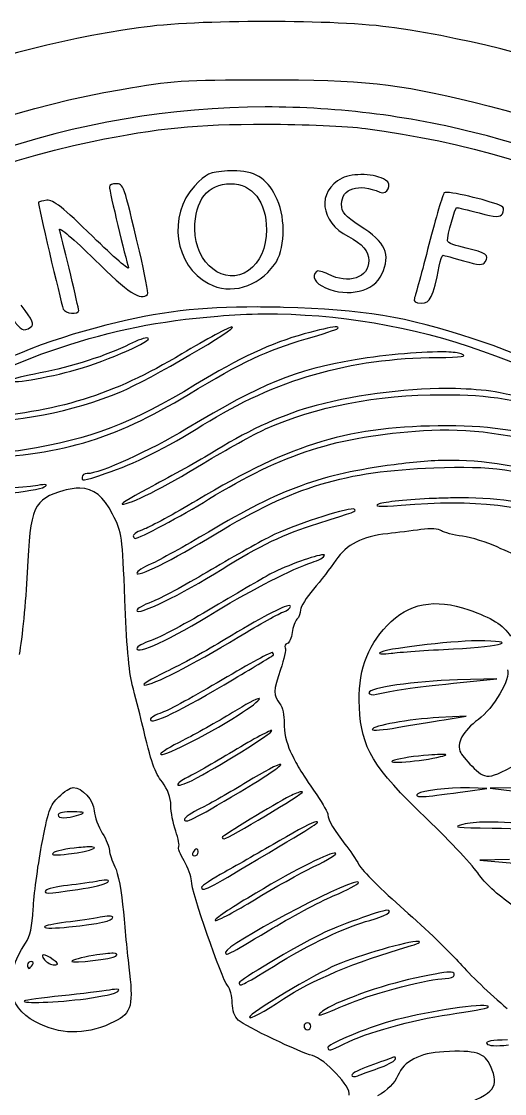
# Model space of a CAD drawing. Extents: x 15 to 196, y 1 to 287.
# Drawn here: x 147.94 to 167.22, y 128.9 to 171.73 of the extents above; entities that cross this region are included whole.
import ezdxf

# ---------------------------------------------------------------- set-up
doc = ezdxf.new("R2010")
doc.units = 0
doc.layers.add('Layer_1', color=7, linetype='CONTINUOUS')

msp = doc.modelspace()

# ---------------------------------------------------------------- linework, layer by layer
at = {"layer": 'Layer_1', "color": 7}
for points in [[(157.718675, 171.733573), (157.718675, 171.733573)], [(157.650327, 169.403585), (157.650327, 169.403585)], [(157.666312, 168.31659), (157.666312, 168.31659)], [(157.718675, 167.627019), (157.718675, 167.627019)], [(156.531908, 165.766667), (156.531908, 165.766667)], [(161.614666, 165.611775), (161.614666, 165.611775)], [(151.715941, 165.251281), (151.715941, 165.251281)], [(156.289375, 165.251281), (156.289375, 165.251281)], [(164.932431, 164.902911), (164.932431, 164.902911)], [(157.359285, 160.324519), (157.359285, 160.324519)], [(157.601818, 160.047809), (157.601818, 160.047809)], [(156.342842, 159.528012), (156.342842, 159.528012)], [(160.45546, 159.525808), (160.45546, 159.525808)], [(152.988145, 159.083182), (152.988145, 159.083182)], [(164.891091, 158.528107), (164.891091, 158.528107)], [(165.262058, 157.061875), (165.262058, 157.061875)], [(164.937942, 155.575247), (164.937942, 155.575247)], [(165.115435, 154.196106), (165.115435, 154.196106)], [(150.262387, 153.087613), (150.262387, 153.087613)], [(165.162286, 152.6957), (165.162286, 152.6957)], [(161.186924, 152.254174), (161.186924, 152.254174)], [(164.396098, 151.456016), (164.396098, 151.456016)], [(159.973699, 150.424691), (159.973699, 150.424691)], [(158.626528, 148.392911), (158.626528, 148.392911)], [(166.135733, 146.984558), (166.135733, 146.984558)], [(157.965069, 146.513819), (157.965069, 146.513819)], [(165.181579, 145.291775), (166.919563, 145.473675), (166.919563, 145.473675)], [(166.919563, 145.473675), (165.351906, 145.42627)], [(157.423776, 144.68599), (157.423776, 144.68599)], [(165.692557, 143.973819), (164.602253, 143.917595)], [(164.806754, 143.833812), (165.692557, 143.973819), (165.692557, 143.973819)], [(157.939161, 143.404414), (157.939161, 143.404414)], [(164.633673, 142.444748), (164.633673, 142.444748)], [(158.290285, 142.048976), (158.290285, 142.048976)], [(150.004419, 141.126242), (150.004419, 141.126242)], [(159.106085, 140.957019), (159.106085, 140.957019)], [(165.466559, 141.108603), (165.466559, 141.108603)], [(165.760908, 140.985131), (166.510561, 141.092618), (165.829257, 141.10805)], [(167.600864, 141.108603), (166.64671, 141.097027), (168.078215, 140.922292)], [(149.982922, 140.158308), (149.982922, 140.158308)], [(159.689823, 139.755368), (159.689823, 139.755368)], [(166.509457, 139.745448), (166.509457, 139.745448)], [(150.552325, 138.750504), (150.552325, 138.750504)], [(154.932284, 138.672783), (154.932284, 138.672783)], [(160.427899, 138.505214), (160.427899, 138.505214)], [(167.41841, 138.245039), (166.237708, 138.226299), (167.600864, 138.109992)], [(151.364817, 137.425381), (151.364817, 137.425381)], [(161.339609, 137.354275), (161.339609, 137.354275)], [(162.521415, 136.219324), (162.521415, 136.219324)], [(151.434823, 135.988915), (151.434823, 135.988915)], [(148.858441, 135.550147), (148.858441, 135.549046)], [(163.765507, 134.978536), (163.765507, 134.978536)], [(151.603493, 134.50339), (151.603493, 134.50339)], [(148.321559, 134.174313), (148.321559, 134.174313)], [(148.822063, 134.44055), (148.822063, 134.44055)], [(148.858441, 134.242665), (148.858441, 134.242114)], [(149.949298, 134.177621), (149.949298, 134.17707)], [(165.094488, 133.749879), (165.094488, 133.749879)], [(151.650898, 133.061963), (151.650898, 133.061963)], [(166.396458, 132.415386), (166.396458, 132.415386)], [(159.354131, 131.721407), (159.354131, 131.721407)], [(162.821826, 130.351636), (162.821826, 130.351636)]]:
    msp.add_lwpolyline(points, dxfattribs=at)
for points in [[(152.607258, 171.478359), (145.895193, 170.487166), (140.420203, 168.223211), (134.955139, 164.178063)], [(157.718675, 171.733573), (155.738644, 171.733573), (153.758779, 171.648412), (152.607258, 171.478359)], [(162.830095, 171.478359), (161.678586, 171.648412), (159.69871, 171.733573), (157.718675, 171.733573)], [(180.471188, 164.196806), (175.182682, 168.147296), (169.497398, 170.493799), (162.830095, 171.478359)], [(151.934223, 169.020491), (153.935941, 169.371548), (154.384367, 169.400763), (157.650327, 169.403585)], [(157.650327, 169.403585), (161.546263, 169.405702), (162.922314, 169.258661), (165.99848, 168.511168)], [(132.695707, 159.056723), (138.112201, 164.462323), (144.341937, 167.688967), (151.934223, 169.020491)], [(165.99848, 168.511168), (179.253272, 165.290363), (189.608454, 154.660333), (192.411062, 141.398542)], [(157.666312, 168.31659), (150.109772, 168.302202), (142.688767, 165.757875), (136.428536, 160.89723)], [(166.53812, 167.158485), (163.601143, 167.940328), (160.623216, 168.322217), (157.666312, 168.31659)], [(150.766749, 166.939102), (153.448396, 167.487065), (154.86507, 167.627019), (157.718675, 167.627019)], [(157.718675, 167.627019), (159.180586, 167.627019), (160.959224, 167.550771), (161.67144, 167.457243)], [(161.67144, 167.457243), (169.625648, 166.412908), (176.320676, 163.074775), (181.848675, 157.396464)], [(181.919784, 158.237618), (177.563571, 162.590755), (172.360138, 165.608634), (166.53812, 167.158485)], [(130.294064, 153.461888), (135.290921, 160.418383), (142.688364, 165.288328), (150.766749, 166.939102)], [(156.165903, 165.760051), (155.431758, 165.712807), (155.318948, 165.660873), (154.847948, 165.155921)], [(156.531908, 165.766667), (156.416917, 165.770838), (156.295155, 165.768371), (156.165903, 165.760051)], [(158.151932, 164.615177), (157.807567, 165.39367), (157.336854, 165.737471), (156.531908, 165.766667)], [(160.739336, 165.467356), (159.718059, 164.939233), (159.847813, 163.729149), (160.989035, 163.139023)], [(161.614666, 165.611775), (161.285806, 165.624985), (160.954263, 165.578495), (160.739336, 165.467356)], [(162.475113, 165.397353), (162.269698, 165.525384), (161.943525, 165.598564), (161.614666, 165.611775)], [(162.249666, 164.915592), (162.551389, 164.786475), (162.755501, 165.222601), (162.475113, 165.397353)], [(151.715941, 165.251281), (151.568875, 165.251281), (151.448603, 165.195582), (151.448603, 165.127258)], [(151.448603, 165.127258), (151.448603, 164.958123), (152.094379, 162.236211), (152.213138, 161.904853)], [(152.647495, 162.56135), (152.007217, 165.264447), (152.012049, 165.251281), (151.715941, 165.251281)], [(154.847948, 165.155921), (153.761223, 163.990908), (154.051093, 161.958749), (155.404123, 161.257173)], [(154.856214, 163.434475), (154.856214, 164.594747), (155.374269, 165.251281), (156.289375, 165.251281)], [(156.289375, 165.251281), (157.154358, 165.251281), (157.718675, 164.525823), (157.718675, 163.413529)], [(160.717286, 164.433277), (160.717286, 165.066329), (161.397609, 165.280166), (162.249666, 164.915592)], [(148.618662, 164.509897), (148.585134, 164.478232), (149.483947, 160.605945), (149.609198, 160.242387)], [(148.957109, 164.590923), (148.790513, 164.564846), (148.638136, 164.528239), (148.618662, 164.509897)], [(150.783838, 163.138472), (149.614393, 164.288951), (149.189491, 164.627302), (148.957109, 164.590923)], [(158.04224, 162.020607), (158.451604, 162.568908), (158.504427, 163.818267), (158.151932, 164.615177)], [(164.812266, 164.88803), (164.757628, 164.825461), (164.484736, 163.894983), (164.205928, 162.820422)], [(164.932431, 164.902911), (164.866786, 164.906383), (164.824314, 164.901822), (164.812266, 164.88803)], [(167.152173, 164.31697), (166.982275, 164.475582), (165.391953, 164.878615), (164.932431, 164.902911)], [(161.458673, 163.559048), (160.837586, 163.956361), (160.717286, 164.098081), (160.717286, 164.433277)], [(164.942904, 162.963737), (164.942904, 163.199675), (165.248723, 164.297127), (165.314424, 164.297127)], [(165.314424, 164.297127), (165.350944, 164.297127), (165.751499, 164.201239), (166.204635, 164.083807)], [(166.204635, 164.083807), (166.877311, 163.909506), (167.048973, 163.902987), (167.138945, 164.048529)], [(167.138945, 164.048529), (167.199454, 164.146601), (167.205287, 164.267384), (167.152173, 164.31697)], [(149.452101, 163.411325), (149.410276, 163.561269), (150.04301, 163.024435), (150.857701, 162.218493)], [(150.221597, 160.187816), (150.221597, 160.294412), (149.628349, 162.779316), (149.452101, 163.411325)], [(157.007608, 161.784136), (156.064788, 161.123736), (154.856214, 162.050796), (154.856214, 163.434475)], [(157.718675, 163.413529), (157.718675, 162.701651), (157.45493, 162.097459), (157.007608, 161.784136)], [(162.326836, 161.635309), (162.692371, 162.437554), (162.481644, 162.90466), (161.458673, 163.559048)], [(152.213138, 161.904853), (152.26549, 161.758691), (151.622122, 162.313819), (150.783838, 163.138472)], [(160.989035, 163.139023), (161.54967, 162.849096), (161.808143, 162.548131), (161.808143, 162.184318)], [(164.205928, 162.820422), (163.927093, 161.745889), (163.66573, 160.780218), (163.624949, 160.673989)], [(165.690352, 162.673799), (165.279268, 162.765775), (164.942904, 162.896399), (164.942904, 162.963737)], [(152.972714, 160.823369), (153.011293, 160.861946), (152.864749, 161.6441), (152.647495, 162.56135)], [(164.617688, 161.953359), (164.665609, 162.192909), (164.733385, 162.388819), (164.768719, 162.388819)], [(164.768719, 162.388819), (164.804025, 162.388819), (165.172223, 162.290468), (165.586723, 162.169987)], [(166.450478, 162.129198), (166.620856, 162.404872), (166.497395, 162.493177), (165.690352, 162.673799)], [(150.857701, 162.218493), (152.203703, 160.886996), (152.705449, 160.556102), (152.972714, 160.823369)], [(155.404123, 161.257173), (156.287507, 160.799098), (157.362367, 161.10996), (158.04224, 162.020607)], [(161.808143, 162.184318), (161.808143, 161.493636), (160.989566, 161.216361), (160.182608, 161.633655)], [(163.901106, 160.480512), (164.262322, 160.480512), (164.365522, 160.692616), (164.617688, 161.953359)], [(165.586723, 162.169987), (166.201149, 161.991369), (166.360506, 161.983656), (166.450478, 162.129198)], [(159.712423, 161.747204), (159.50959, 161.544399), (159.658877, 161.271671), (160.070159, 161.092911)], [(160.182608, 161.633655), (159.970941, 161.74327), (159.759413, 161.794222), (159.712423, 161.747204)], [(160.070159, 161.092911), (160.983064, 160.696135), (162.011453, 160.94313), (162.326836, 161.635309)], [(163.624949, 160.673989), (163.57285, 160.53824), (163.655008, 160.480512), (163.901106, 160.480512)], [(148.30392, 159.517539), (148.461795, 159.617445), (148.39118, 159.783589), (147.9324, 160.391214)], [(149.609198, 160.242387), (149.674391, 160.053129), (150.221597, 160.004372), (150.221597, 160.187816)], [(157.359285, 160.324519), (155.042424, 160.334318), (153.448142, 160.134759), (151.311901, 159.598567)], [(158.39998, 160.307981), (158.035808, 160.317571), (157.690264, 160.323119), (157.359285, 160.324519)], [(165.968164, 159.056723), (163.286911, 159.939063), (161.560022, 160.224754), (158.39998, 160.307981)], [(147.544344, 159.901186), (147.943858, 159.355142), (148.001378, 159.326079), (148.30392, 159.517539)], [(149.471944, 158.698984), (151.603541, 159.404511), (153.384332, 159.761345), (155.776193, 159.963472)], [(155.776193, 159.963472), (156.382669, 160.014721), (156.991623, 160.042986), (157.601818, 160.047809)], [(157.601818, 160.047809), (163.500364, 160.094437), (169.497838, 157.995489), (174.143789, 154.205478)], [(151.311901, 159.598567), (141.933741, 157.244693), (134.533434, 149.852192), (132.170952, 140.478012)], [(151.904457, 156.938403), (153.020336, 157.402941), (156.6626, 159.528012), (156.342842, 159.528012)], [(156.342842, 159.528012), (156.233989, 159.528012), (155.332258, 159.04301), (154.339174, 158.449835)], [(160.45546, 159.525808), (160.25734, 159.511713), (159.834673, 159.417045), (159.224596, 159.247994)], [(159.307279, 159.053416), (159.961272, 159.242928), (160.52548, 159.427154), (160.561294, 159.462968)], [(160.561294, 159.462968), (160.612063, 159.513726), (160.574332, 159.534263), (160.45546, 159.525808)], [(150.130645, 157.821451), (151.409338, 158.19198), (153.238533, 158.999728), (152.988145, 159.083182)], [(152.988145, 159.083182), (152.902237, 159.111827), (152.567886, 159.000363), (152.245108, 158.835687)], [(154.600453, 156.827608), (156.784825, 158.149057), (157.730644, 158.596526), (159.307279, 159.053416)], [(159.224596, 159.247994), (157.920899, 158.886721), (156.631231, 158.28458), (154.887634, 157.223933)], [(183.27026, 140.463681), (181.059359, 149.228317), (174.536995, 156.237041), (165.968164, 159.056723)], [(133.062266, 142.280486), (135.608023, 149.96901), (141.793016, 156.157347), (149.471944, 158.698984)], [(152.245108, 158.835687), (151.375356, 158.391977), (149.917616, 157.92309), (148.678745, 157.688056)], [(164.891091, 158.528107), (164.036996, 158.5497), (162.515443, 158.427359), (161.262438, 158.214465)], [(165.488056, 158.456451), (165.386343, 158.497647), (165.175788, 158.52091), (164.891091, 158.528107)], [(154.339174, 158.449835), (151.567047, 156.794038), (149.390379, 156.119992), (145.99598, 155.866842)], [(161.262438, 158.214465), (158.849382, 157.804481), (157.523112, 157.261976), (154.545329, 155.468313)], [(155.184187, 155.611075), (158.071631, 157.424214), (161.049671, 158.283875), (164.533902, 158.309275)], [(164.533902, 158.309275), (165.548039, 158.316669), (165.754925, 158.348331), (165.488056, 158.456451)], [(147.505208, 157.39481), (147.349591, 157.224037), (148.987166, 157.490065), (150.130645, 157.821451)], [(148.678745, 157.688056), (148.076003, 157.573727), (147.547937, 157.441715), (147.505208, 157.39481)], [(154.887634, 157.223933), (152.313682, 155.658136), (150.721938, 155.051378), (148.053668, 154.617235)], [(145.611232, 155.730689), (147.693496, 155.696879), (149.973098, 156.13438), (151.904457, 156.938403)], [(145.85983, 154.284853), (149.399264, 154.364553), (151.575536, 154.997651), (154.600453, 156.827608)], [(157.683951, 155.451775), (159.665264, 156.345121), (162.125561, 156.823815), (164.738403, 156.820993)], [(165.262058, 157.061875), (163.534169, 157.096442), (161.463011, 156.855206), (159.699192, 156.38829)], [(164.738403, 156.820993), (166.701117, 156.819666), (167.704683, 156.648617), (170.046055, 155.915347)], [(166.851211, 156.933441), (166.375574, 157.008027), (165.83802, 157.050352), (165.262058, 157.061875)], [(171.39543, 155.684388), (170.95838, 155.913355), (167.772187, 156.789), (166.851211, 156.933441)], [(159.699192, 156.38829), (158.428967, 156.05205), (157.078116, 155.447829), (155.742019, 154.617785)], [(151.317966, 153.679619), (152.395575, 154.033385), (153.744148, 154.706835), (155.184187, 155.611075)], [(164.937942, 155.575247), (161.054593, 155.575247), (158.785735, 154.899384), (154.935039, 152.595378)], [(163.992058, 155.390592), (165.765768, 155.506808), (167.577753, 155.261272), (169.745643, 154.611173)], [(170.258825, 154.683933), (168.049674, 155.364032), (166.789997, 155.575247), (164.937942, 155.575247)], [(154.545329, 155.468313), (153.057764, 154.572286), (151.057669, 153.666939), (150.566659, 153.666939)], [(155.197968, 154.072634), (156.097072, 154.620117), (157.215631, 155.240644), (157.683951, 155.451775)], [(155.410188, 152.646091), (158.374057, 154.471052), (160.54333, 155.164557), (163.992058, 155.390592)], [(148.053668, 154.617235), (146.84522, 154.420611), (144.472132, 154.377662), (143.338019, 154.532348)], [(155.742019, 154.617785), (155.217227, 154.291762), (154.113213, 153.670004), (153.28856, 153.23589)], [(151.95572, 152.443243), (152.283352, 152.436922), (153.590063, 153.093577), (155.197968, 154.072634)], [(162.81466, 154.023575), (159.880989, 153.635438), (158.312914, 153.066147), (155.401368, 151.33144)], [(155.700126, 151.263642), (158.819585, 153.155378), (160.839556, 153.766581), (164.40216, 153.897899)], [(165.115435, 154.196106), (164.397876, 154.197811), (163.66654, 154.136297), (162.81466, 154.023575)], [(164.40216, 153.897899), (166.781548, 153.985641), (167.603193, 153.869185), (170.282526, 153.061155)], [(170.804527, 153.14108), (168.20828, 153.882867), (166.694062, 154.192358), (165.115435, 154.196106)], [(150.357747, 153.53079), (150.357747, 153.355699), (150.307074, 153.347752), (151.317966, 153.679619)], [(150.566659, 153.666939), (150.451766, 153.666939), (150.357747, 153.605748), (150.357747, 153.53079)], [(148.586142, 153.198408), (147.155642, 152.976299), (144.245626, 152.961564), (143.051939, 153.170296)], [(145.197822, 152.730424), (146.129748, 152.704121), (148.604105, 152.979389), (148.850175, 153.136672)], [(149.630694, 152.990049), (148.417732, 152.647967), (148.290122, 152.36307), (148.165013, 149.713624)], [(148.850175, 153.136672), (149.005313, 153.235817), (148.934122, 153.252454), (148.586142, 153.198408)], [(150.262387, 153.087613), (150.073546, 153.0894), (149.86477, 153.056066), (149.630694, 152.990049)], [(151.576484, 152.046919), (151.216651, 152.759812), (150.828914, 153.082257), (150.262387, 153.087613)], [(153.28856, 153.23589), (152.463878, 152.801776), (151.864167, 152.446066), (151.95572, 152.443243)], [(152.474414, 151.07678), (152.639514, 151.07678), (154.324253, 151.97745), (155.410188, 152.646091)], [(154.935039, 152.595378), (154.041184, 152.060539), (153.105282, 151.548969), (152.855854, 151.45877)], [(164.407122, 152.675303), (163.389767, 152.633478), (162.404044, 152.534178), (162.216592, 152.454817)], [(163.102948, 152.409619), (166.08821, 152.650045), (167.781444, 152.45092), (170.925795, 151.490743)], [(165.162286, 152.6957), (164.920165, 152.692844), (164.668773, 152.686056), (164.407122, 152.675303)], [(169.613351, 152.084401), (168.120548, 152.537074), (166.857149, 152.715684), (165.162286, 152.6957)], [(161.186924, 152.254174), (160.825767, 152.274297), (158.740577, 151.59085), (157.884041, 151.157809)], [(159.763133, 151.678156), (161.278722, 152.149608), (161.312885, 152.162418), (161.234879, 152.240396)], [(161.234879, 152.240396), (161.227002, 152.248273), (161.211, 152.252834), (161.186924, 152.254174)], [(162.216592, 152.454817), (161.963523, 152.347686), (162.191821, 152.336242), (163.102948, 152.409619)], [(152.063758, 148.626075), (151.972797, 151.176633), (151.955508, 151.296095), (151.576484, 152.046919)], [(155.94652, 149.850327), (157.444189, 150.788941), (158.444026, 151.267805), (159.763133, 151.678156)], [(152.855854, 151.45877), (152.606426, 151.368572), (152.402757, 151.245837), (152.402757, 151.185921)], [(152.538907, 149.694882), (152.538907, 149.497326), (153.907507, 150.17655), (155.700126, 151.263642)], [(155.401368, 151.33144), (154.46425, 150.77312), (153.436834, 150.202046), (153.118233, 150.062544)], [(162.557796, 151.26695), (161.536039, 151.159451), (160.915364, 150.842104), (160.487431, 150.206963)], [(163.885674, 151.429558), (163.530187, 151.37952), (162.932643, 151.306404), (162.557796, 151.26695)], [(164.396098, 151.456016), (164.250136, 151.463887), (164.070614, 151.455579), (163.885674, 151.429558)], [(164.703125, 151.38546), (164.654061, 151.424111), (164.542061, 151.448145), (164.396098, 151.456016)], [(165.54373, 151.16332), (165.175684, 151.211355), (164.797444, 151.31118), (164.703125, 151.38546)], [(152.402757, 151.185921), (152.402757, 151.126033), (152.43479, 151.07678), (152.474414, 151.07678)], [(157.884041, 151.157809), (157.380867, 150.903414), (156.241606, 150.262549), (155.35286, 149.733467)], [(166.932791, 150.735576), (166.53703, 150.922802), (165.911776, 151.115286), (165.54373, 151.16332)], [(159.973699, 150.424691), (159.694304, 150.411393), (158.537823, 149.999255), (157.907742, 149.671731)], [(159.524457, 150.11546), (159.805607, 150.206082), (160.035985, 150.336353), (160.035985, 150.404848)], [(160.035985, 150.404848), (160.035985, 150.420641), (160.01361, 150.426591), (159.973699, 150.424691)], [(167.83127, 150.390517), (167.732944, 150.392888), (167.328551, 150.54835), (166.932791, 150.735576)], [(153.118233, 150.062544), (152.799604, 149.923041), (152.538907, 149.757507), (152.538907, 149.694882)], [(155.742019, 148.184002), (157.143168, 149.040236), (158.77623, 149.874273), (159.524457, 150.11546)], [(160.487431, 150.206963), (160.279433, 149.898211), (159.878209, 149.375838), (159.595563, 149.046654)], [(148.165013, 149.713624), (148.110149, 148.551602), (147.96542, 147.07939), (147.843105, 146.44216)], [(152.538907, 148.199437), (152.538907, 147.966491), (154.30901, 148.824082), (155.94652, 149.850327)], [(155.35286, 149.733467), (154.464114, 149.204385), (153.467599, 148.668685), (153.138076, 148.542842)], [(157.907742, 149.671731), (157.691421, 149.559237), (156.654562, 148.954898), (155.604216, 148.328421)], [(159.595563, 149.046654), (159.312946, 148.71747), (159.081831, 148.34641), (159.081831, 148.222034)], [(162.537953, 147.599161), (163.406122, 148.500523), (164.425511, 148.696698), (165.793979, 148.225895)], [(152.361965, 145.224527), (152.236489, 145.691125), (152.12167, 147.001494), (152.063758, 148.626075)], [(153.138076, 148.542842), (152.808582, 148.416999), (152.538907, 148.262372), (152.538907, 148.199437)], [(155.604216, 148.328421), (154.553869, 147.701916), (153.434446, 147.103241), (153.116579, 146.998339)], [(158.626528, 148.392911), (158.412347, 148.392705), (157.467483, 147.895574), (156.055108, 147.03527)], [(158.406042, 148.148174), (158.552797, 148.194769), (158.672829, 148.290897), (158.672829, 148.362045)], [(158.672829, 148.362045), (158.672829, 148.382681), (158.657126, 148.392942), (158.626528, 148.392911)], [(159.081831, 148.222034), (159.081831, 148.097631), (159.015726, 147.929932), (158.935208, 147.849414)], [(165.793979, 148.225895), (166.713261, 147.909609), (167.170154, 147.622575), (167.462508, 147.176381)], [(152.538907, 146.684146), (152.538907, 146.410983), (153.828891, 147.014897), (155.742019, 148.184002)], [(156.589786, 147.13063), (157.4419, 147.643767), (158.259286, 148.101607), (158.406042, 148.148174)], [(158.935208, 147.849414), (158.854662, 147.768867), (158.769566, 147.529128), (158.746142, 147.316389)], [(161.427803, 144.329355), (161.358179, 145.705414), (161.708725, 146.738214), (162.537953, 147.599161)], [(153.116579, 146.998339), (152.79874, 146.893437), (152.538907, 146.752162), (152.538907, 146.684146)], [(152.849241, 145.219565), (153.175575, 145.214513), (154.709312, 145.998185), (156.589786, 147.13063)], [(156.055108, 147.03527), (155.358273, 146.610808), (154.297312, 146.029365), (153.697562, 145.74322)], [(158.746142, 147.316389), (158.722802, 147.10365), (158.635, 146.906664), (158.551011, 146.878724)], [(166.135733, 146.984558), (165.011303, 146.981199), (162.387918, 146.661233), (162.244154, 146.509961)], [(165.181579, 146.6632), (167.191142, 146.758393), (167.878342, 146.989638), (166.135733, 146.984558)], [(157.965069, 146.513819), (157.925812, 146.553077), (157.022027, 146.065653), (155.95644, 145.430682)], [(157.979951, 146.404128), (158.011108, 146.425351), (158.004327, 146.474562), (157.965069, 146.513819)], [(158.471085, 146.710051), (158.511076, 146.645394), (158.424888, 146.253433), (158.279262, 145.839131)], [(158.551011, 146.878724), (158.466993, 146.850728), (158.431123, 146.774737), (158.471085, 146.710051)], [(162.244154, 146.509961), (162.19166, 146.454731), (162.394056, 146.446303), (162.693945, 146.490669)], [(162.693945, 146.490669), (162.993807, 146.535034), (164.113283, 146.612597), (165.181579, 146.6632)], [(156.423871, 145.465959), (157.248552, 145.960667), (157.948709, 146.382961), (157.979951, 146.404128)], [(153.697562, 145.74322), (153.097811, 145.457103), (152.716174, 145.222387), (152.849241, 145.219565)], [(158.279262, 145.839131), (157.986513, 145.006039), (157.98305, 144.803688), (158.257765, 144.47267)], [(167.345651, 145.832518), (167.48075, 145.480474), (166.776118, 144.275763), (166.184241, 143.84704)], [(152.745062, 143.715851), (152.64651, 144.128178), (152.474261, 144.807064), (152.361965, 145.224527)], [(153.084059, 143.845386), (153.084059, 143.597595), (154.262613, 144.169459), (156.423871, 145.465959)], [(155.95644, 145.430682), (154.890854, 144.795738), (153.808594, 144.20696), (153.551489, 144.122096)], [(165.351906, 145.42627), (163.609889, 145.373326), (161.808143, 145.109778), (161.808143, 144.90813)], [(162.114619, 144.850802), (162.78783, 145.012431), (163.51977, 145.117672), (165.181579, 145.291775)], [(161.808143, 144.90813), (161.808143, 144.835966), (161.945932, 144.810332), (162.114619, 144.850802)], [(157.423776, 144.68599), (157.321806, 144.676115), (156.881167, 144.443242), (156.357173, 144.118238)], [(156.594198, 144.020674), (157.062771, 144.316358), (157.445826, 144.611495), (157.445826, 144.676067)], [(157.445826, 144.676067), (157.445826, 144.684139), (157.438344, 144.687401), (157.423776, 144.68599)], [(158.257765, 144.47267), (158.360324, 144.349085), (158.43443, 143.99907), (158.422577, 143.694355)], [(153.551489, 144.122096), (153.294385, 144.03726), (153.084059, 143.912696), (153.084059, 143.845386)], [(153.493061, 142.466798), (153.493061, 142.288603), (155.223049, 143.155324), (156.594198, 144.020674)], [(156.357173, 144.118238), (155.758326, 143.746834), (154.868733, 143.245548), (154.380517, 143.004784)], [(164.121592, 139.87002), (161.954549, 141.960582), (161.510438, 142.696304), (161.427803, 144.329355)], [(153.56527, 141.337356), (153.242351, 141.760746), (153.14514, 142.041879), (152.745062, 143.715851)], [(158.422577, 143.694355), (158.410357, 143.382076), (158.517968, 142.89389), (158.669522, 142.575936)], [(164.602253, 143.917595), (163.405885, 143.856155), (161.944293, 143.597479), (161.944293, 143.446857)], [(161.944293, 143.446857), (161.944293, 143.394279), (162.389089, 143.428112), (162.932621, 143.522374)], [(162.932621, 143.522374), (163.476153, 143.616636), (164.319469, 143.75685), (164.806754, 143.833812)], [(166.184241, 143.84704), (165.554773, 143.391053), (165.280729, 142.874936), (165.476479, 142.514203)], [(154.753688, 141.411219), (155.677486, 141.873866), (158.010197, 143.333378), (157.939161, 143.404414)], [(157.939161, 143.404414), (157.903545, 143.44003), (157.210952, 143.069622), (156.399619, 142.580898)], [(154.380517, 143.004784), (153.892301, 142.764048), (153.493061, 142.522001), (153.493061, 142.466798)], [(148.608189, 109.698151), (135.458807, 114.716135), (128.656213, 128.973793), (133.062266, 142.280486)], [(156.399619, 142.580898), (155.588256, 142.092173), (154.75535, 141.616321), (154.549187, 141.523668)], [(158.669522, 142.575936), (158.951744, 141.983865), (159.014993, 141.879578), (159.728958, 140.827482)], [(162.830095, 142.21875), (162.303243, 142.045578), (163.955397, 142.171689), (164.670605, 142.359311)], [(164.193251, 142.41884), (163.668459, 142.382631), (163.055026, 142.292692), (162.830095, 142.21875)], [(164.633673, 142.444748), (164.525034, 142.44028), (164.379179, 142.431675), (164.193251, 142.41884)], [(164.670605, 142.359311), (164.949474, 142.432463), (164.959586, 142.458151), (164.633673, 142.444748)], [(165.476479, 142.514203), (165.545002, 142.387908), (165.786867, 142.10795), (166.013915, 141.89188)], [(166.013915, 141.89188), (166.520221, 141.41007), (166.606446, 141.42861), (168.283269, 142.375296)], [(156.668061, 140.955916), (157.637776, 141.53131), (158.367755, 142.023294), (158.290285, 142.048976)], [(158.290285, 142.048976), (158.212844, 142.0748), (157.607909, 141.76118), (156.945872, 141.35224)], [(154.549187, 141.523668), (154.343024, 141.431014), (154.174362, 141.302597), (154.174362, 141.238138)], [(154.174362, 141.238138), (154.174362, 141.173678), (154.435059, 141.251679), (154.753688, 141.411219)], [(149.423436, 140.751415), (149.639901, 140.957578), (149.901436, 141.126242), (150.004419, 141.126242)], [(150.004419, 141.126242), (150.363631, 141.126242), (150.816378, 140.625586), (150.846124, 140.19579)], [(153.902063, 140.414622), (153.902063, 140.716374), (153.776542, 141.060355), (153.56527, 141.337356)], [(154.447215, 139.857896), (154.447215, 139.668948), (154.757445, 139.822285), (156.668061, 140.955916)], [(156.945872, 141.35224), (156.283863, 140.9433), (155.451, 140.467502), (155.094892, 140.295008)], [(156.034161, 139.081785), (156.19119, 139.081785), (159.222722, 140.8944), (159.163964, 140.953158)], [(159.106085, 140.957019), (159.016198, 140.941996), (158.839292, 140.873397), (158.651332, 140.777323)], [(159.163964, 140.953158), (159.156109, 140.961007), (159.136049, 140.962026), (159.106085, 140.957019)], [(165.466559, 141.108603), (164.609374, 141.091916), (163.716451, 140.958453), (163.716451, 140.830239)], [(163.716451, 140.830239), (163.716451, 140.714218), (164.042598, 140.738921), (165.760908, 140.985131)], [(165.829257, 141.10805), (165.710977, 141.110796), (165.589012, 141.110985), (165.466559, 141.108603)], [(148.740481, 138.808933), (148.990417, 140.163628), (149.08333, 140.427452), (149.423436, 140.751415)], [(158.651332, 140.777323), (158.044611, 140.467217), (155.94652, 139.188299), (155.94652, 139.128637)], [(159.728958, 140.827482), (159.972601, 140.468439), (160.172135, 140.1116), (160.172135, 140.034835)], [(149.982922, 140.158308), (149.664321, 140.165787), (149.403593, 140.110372), (149.403593, 140.035386)], [(150.221597, 140.035386), (150.511101, 140.128096), (150.475061, 140.146737), (149.982922, 140.158308)], [(150.846124, 140.19579), (150.862267, 139.962646), (151.004405, 139.563293), (151.16197, 139.308333)], [(154.096091, 139.383297), (153.989326, 139.685842), (153.902063, 140.149982), (153.902063, 140.414622)], [(155.094892, 140.295008), (154.738784, 140.122513), (154.447215, 139.925968), (154.447215, 139.857896)], [(149.403593, 140.035386), (149.403593, 139.878301), (149.731067, 139.878301), (150.221597, 140.035386)], [(157.378025, 138.260473), (159.870781, 139.749111), (159.86497, 139.74549), (159.689823, 139.755368)], [(159.689823, 139.755368), (159.612042, 139.75977), (158.968262, 139.424939), (158.258868, 139.01123)], [(160.172135, 140.034835), (160.172135, 139.841316), (160.449847, 139.364462), (160.853989, 138.862953)], [(166.195265, 137.65579), (166.009563, 137.952546), (165.076293, 138.948988), (164.121592, 139.87002)], [(165.556407, 139.652842), (165.103835, 139.541082), (165.303668, 139.515854), (166.733801, 139.504565)], [(166.509457, 139.745448), (166.118517, 139.739845), (165.788789, 139.710226), (165.556407, 139.652842)], [(170.693182, 139.221242), (169.404767, 139.56029), (167.68228, 139.762248), (166.509457, 139.745448)], [(151.16197, 139.308333), (151.319563, 139.053346), (151.448603, 138.741524), (151.448603, 138.615455)], [(154.215702, 138.75877), (154.256794, 138.799834), (154.202827, 139.080783), (154.096091, 139.383297)], [(166.733801, 139.504565), (168.705434, 139.488902), (169.972025, 139.278322), (172.099331, 138.612701)], [(148.406445, 136.265625), (148.431225, 136.802129), (148.58142, 137.946772), (148.740481, 138.808933)], [(155.94652, 139.128637), (155.94652, 139.102729), (155.985901, 139.081785), (156.034161, 139.081785)], [(158.258868, 139.01123), (157.549475, 138.59752), (156.556033, 138.029816), (156.05125, 137.750049)], [(160.853989, 138.862953), (161.041413, 138.630373), (161.291674, 138.259285), (161.410715, 138.038333)], [(149.199092, 138.508521), (149.108188, 138.417561), (149.312526, 138.405352), (149.812595, 138.47159)], [(150.221597, 138.727353), (149.734312, 138.682029), (149.274078, 138.583536), (149.199092, 138.508521)], [(149.812595, 138.47159), (150.805066, 138.603012), (151.178274, 138.774987), (150.552325, 138.750504)], [(150.552325, 138.750504), (150.462906, 138.747005), (150.352895, 138.739568), (150.221597, 138.727353)], [(151.448603, 138.615455), (151.448603, 138.489387), (151.54735, 138.194391), (151.668536, 137.960062)], [(154.430126, 138.193225), (154.270896, 138.463086), (154.174667, 138.717707), (154.215702, 138.75877)], [(154.787865, 138.536631), (154.741524, 138.461675), (154.768558, 138.400481), (154.847948, 138.400481)], [(154.932284, 138.672783), (154.899236, 138.672783), (154.834206, 138.61162), (154.787865, 138.536631)], [(154.847948, 138.400481), (154.927337, 138.400481), (154.992366, 138.461675), (154.992366, 138.536631)], [(154.992366, 138.536631), (154.992366, 138.61162), (154.96536, 138.672783), (154.932284, 138.672783)], [(160.427899, 138.505214), (160.095644, 138.472882), (158.690245, 137.745945), (156.969023, 136.711559)], [(159.61651, 137.966124), (160.172939, 138.233699), (160.56122, 138.474813), (160.479715, 138.501906)], [(160.479715, 138.501906), (160.467328, 138.506035), (160.45005, 138.507367), (160.427899, 138.505214)], [(151.668536, 137.960062), (151.793166, 137.719044), (151.939927, 136.937796), (152.005882, 136.160895)], [(154.720064, 137.402783), (154.720064, 137.567657), (154.589356, 137.923336), (154.430126, 138.193225)], [(155.13127, 137.1393), (155.126698, 136.938443), (155.359628, 137.054989), (157.378025, 138.260473)], [(157.246836, 136.644861), (157.993681, 137.103924), (159.060109, 137.698549), (159.61651, 137.966124)], [(161.410715, 138.038333), (161.529784, 137.81741), (162.341123, 137.009117), (163.213189, 136.241924)], [(156.05125, 137.750049), (155.546467, 137.470282), (155.134093, 137.195547), (155.13127, 137.1393)], [(167.534167, 136.429336), (166.95674, 136.825661), (166.389998, 137.34464), (166.195265, 137.65579)], [(149.774563, 137.217022), (149.341182, 137.171104), (148.954261, 137.080996), (148.914666, 137.016932)], [(151.039601, 137.391206), (150.777219, 137.341309), (150.207972, 137.262939), (149.774563, 137.217022)], [(150.181908, 137.053313), (150.76597, 137.137415), (151.305294, 137.268081), (151.380252, 137.343801)], [(151.364817, 137.425381), (151.308274, 137.433178), (151.200059, 137.421714), (151.039601, 137.391206)], [(151.380252, 137.343801), (151.426099, 137.390114), (151.421361, 137.417586), (151.364817, 137.425381)], [(156.164249, 133.209136), (155.930061, 133.472816), (154.720064, 136.986618), (154.720064, 137.402783)], [(161.339609, 137.354275), (160.758705, 137.306822), (156.110737, 134.853571), (156.089835, 134.549141)], [(160.386559, 136.795342), (160.943524, 137.034836), (161.399141, 137.275597), (161.399141, 137.330574)], [(161.399141, 137.330574), (161.399141, 137.350143), (161.378336, 137.357438), (161.339609, 137.354275)], [(148.914666, 137.016932), (148.822238, 136.867382), (148.907142, 136.869727), (150.181908, 137.053313)], [(156.969023, 136.711559), (156.144369, 136.215976), (155.563864, 135.810434), (155.67918, 135.810322)], [(155.67918, 135.810322), (155.794496, 135.810209), (156.50002, 136.18577), (157.246836, 136.644861)], [(157.790334, 135.403524), (158.661187, 135.929473), (159.829593, 136.555848), (160.386559, 136.795342)], [(148.101623, 134.902469), (148.281314, 135.170411), (148.375288, 135.591283), (148.406445, 136.265625)], [(162.521415, 136.219324), (162.291262, 136.219324), (160.504336, 135.573802), (159.897078, 135.271232)], [(161.849483, 135.818037), (162.417907, 135.961152), (162.850232, 136.219324), (162.521415, 136.219324)], [(163.213189, 136.241924), (164.085256, 135.474703), (165.091683, 134.506935), (165.45002, 134.09108)], [(151.073776, 135.944267), (150.792626, 135.883984), (150.179165, 135.79246), (149.71062, 135.740869)], [(149.835195, 135.556211), (151.074377, 135.68863), (151.584753, 135.80061), (151.584753, 135.940959)], [(151.434823, 135.988915), (151.342175, 135.989346), (151.214351, 135.974394), (151.073776, 135.944267)], [(151.584753, 135.940959), (151.584753, 135.972187), (151.527468, 135.988486), (151.434823, 135.988915)], [(152.005882, 136.160895), (152.070003, 135.405584), (152.179768, 134.301485), (152.250069, 133.707436)], [(157.996489, 133.980839), (159.435935, 134.87125), (160.942477, 135.589635), (161.849483, 135.818037)], [(149.71062, 135.740869), (149.242046, 135.689279), (148.858441, 135.603402), (148.858441, 135.550147)], [(148.858441, 135.549046), (148.858441, 135.495621), (149.29807, 135.498836), (149.835195, 135.556211)], [(156.089835, 134.549141), (156.078123, 134.377098), (156.156098, 134.416564), (157.790334, 135.403524)], [(159.897078, 135.271232), (158.846252, 134.747625), (156.638978, 133.429763), (156.633333, 133.322688)], [(163.765507, 134.978536), (163.395146, 134.99657), (161.405821, 134.42213), (160.512785, 134.039267)], [(163.375247, 134.768524), (163.750123, 134.87622), (163.925781, 134.970634), (163.765507, 134.978536)], [(148.495743, 131.763297), (147.344333, 132.363189), (147.195323, 133.551048), (148.101623, 134.902469)], [(151.603493, 134.50339), (151.455563, 134.506692), (151.191688, 134.47639), (150.800923, 134.412438)], [(151.709879, 134.392045), (151.783638, 134.463108), (151.751425, 134.500088), (151.603493, 134.50339)], [(158.39998, 132.682173), (159.446206, 133.393458), (161.310283, 134.175321), (163.375247, 134.768524)], [(148.321559, 134.174313), (148.24217, 134.174313), (148.17714, 134.11315), (148.17714, 134.038164)], [(148.381641, 134.038164), (148.427982, 134.11315), (148.400948, 134.174313), (148.321559, 134.174313)], [(148.822063, 134.44055), (148.750748, 134.439681), (148.749701, 134.3737), (148.858441, 134.242665)], [(149.207361, 134.246523), (149.035079, 134.37681), (148.893375, 134.441422), (148.822063, 134.44055)], [(148.858441, 134.242114), (148.951772, 134.129649), (149.12835, 134.039199), (149.250355, 134.042022)], [(149.250355, 134.042022), (149.436734, 134.045662), (149.429639, 134.078375), (149.207361, 134.246523)], [(150.800923, 134.412438), (150.332378, 134.335758), (149.949298, 134.230171), (149.949298, 134.177621)], [(149.949298, 134.17707), (149.949298, 134.083373), (151.598373, 134.284744), (151.709879, 134.392045)], [(165.45002, 134.09108), (165.80833, 133.675198), (166.653853, 132.866891), (167.328562, 132.295221)], [(148.17714, 134.038164), (148.17714, 133.963205), (148.204146, 133.901464), (148.237222, 133.901464)], [(148.237222, 133.901464), (148.27027, 133.901464), (148.335328, 133.963205), (148.381641, 134.038164)], [(152.250069, 133.707436), (152.412883, 132.331405), (152.308552, 132.056808), (151.485535, 131.692742)], [(156.633333, 133.322688), (156.624189, 133.146948), (156.734561, 133.20024), (157.996489, 133.980839)], [(160.512785, 134.039267), (159.629571, 133.660581), (157.036824, 132.103451), (157.036824, 131.951813)], [(165.094488, 133.749879), (164.926659, 133.765653), (164.536216, 133.692168), (163.648099, 133.507896)], [(165.215756, 133.629715), (165.215756, 133.698865), (165.195185, 133.740413), (165.094488, 133.749879)], [(163.648099, 133.507896), (162.333085, 133.235072), (160.393326, 132.540272), (159.959918, 132.187184)], [(161.059591, 132.511849), (162.06052, 132.928861), (164.244565, 133.493012), (164.857464, 133.493012)], [(164.857464, 133.493012), (165.054342, 133.493012), (165.215756, 133.554756), (165.215756, 133.629715)], [(149.54305, 132.803992), (148.757598, 132.723872), (148.088257, 132.631325), (148.055322, 132.59839)], [(151.448603, 133.033297), (151.186193, 132.987354), (150.328531, 132.884117), (149.54305, 132.803992)], [(150.506577, 132.689342), (151.136977, 132.772117), (151.714296, 132.90192), (151.789254, 132.978176)], [(151.650898, 133.061963), (151.596621, 133.057151), (151.529277, 133.047431), (151.448603, 133.033297)], [(151.789254, 132.978176), (151.858427, 133.048515), (151.813731, 133.076398), (151.650898, 133.061963)], [(156.355519, 132.515157), (156.355519, 132.778781), (156.269377, 133.090772), (156.164249, 133.209136)], [(148.055322, 132.59839), (147.9428, 132.485868), (149.358243, 132.538548), (150.506577, 132.689342)], [(156.594198, 131.828894), (156.451421, 131.952536), (156.355519, 132.228222), (156.355519, 132.515157)], [(157.036824, 131.951813), (157.036824, 131.841775), (157.636484, 132.16311), (158.39998, 132.682173)], [(159.959918, 132.187184), (159.652098, 131.936429), (159.744746, 131.964028), (161.059591, 132.511849)], [(166.396458, 132.415386), (165.753627, 132.429344), (163.568609, 132.066836), (162.46409, 131.723061)], [(166.562924, 132.340972), (166.611105, 132.389153), (166.544803, 132.412166), (166.396458, 132.415386)], [(160.825327, 130.886867), (161.704364, 131.333371), (163.487679, 131.832241), (165.020625, 132.059853)], [(165.020625, 132.059853), (165.835147, 132.180814), (166.529227, 132.307275), (166.562924, 132.340972)], [(151.485535, 131.692742), (150.428726, 131.225269), (149.485356, 131.24768), (148.495743, 131.763297)], [(159.550365, 130.415576), (159.048856, 130.541447), (156.888047, 131.574527), (156.594198, 131.828894)], [(159.354131, 131.721407), (159.279175, 131.721407), (159.217981, 131.659691), (159.217981, 131.584704)], [(159.217981, 131.584704), (159.217981, 131.509746), (159.279175, 131.448555), (159.354131, 131.448555)], [(159.490833, 131.584704), (159.490833, 131.659691), (159.429089, 131.721407), (159.354131, 131.721407)], [(159.354131, 131.448555), (159.429092, 131.448555), (159.490833, 131.509746), (159.490833, 131.584704)], [(162.46409, 131.723061), (161.394552, 131.39018), (160.177161, 130.863815), (160.174342, 130.732526)], [(160.174342, 130.732526), (160.170899, 130.581057), (160.267825, 130.603686), (160.825327, 130.886867)], [(167.342896, 131.039552), (166.731857, 131.039552), (166.45603, 130.991428), (166.515519, 130.895134)], [(166.515519, 130.895134), (166.572811, 130.802424), (166.880935, 130.783955), (167.375417, 130.843871)], [(161.023763, 128.836345), (161.107611, 129.15695), (160.050378, 130.290072), (159.550365, 130.415576)], [(162.75017, 130.333997), (162.644139, 130.295699), (162.235354, 130.150727), (161.841767, 130.011535)], [(162.182418, 129.907909), (162.500962, 130.019443), (162.802799, 130.176692), (162.852695, 130.257379)], [(162.821826, 130.351636), (162.802714, 130.350137), (162.778702, 130.344306), (162.75017, 130.333997)], [(162.852695, 130.257379), (162.892954, 130.322592), (162.879168, 130.356137), (162.821826, 130.351636)], [(164.799035, 130.570468), (163.827683, 130.516564), (163.201469, 130.190874), (162.960733, 129.61466)], [(166.670965, 129.979565), (166.442675, 130.525891), (166.077051, 130.641447), (164.799035, 130.570468)], [(161.841767, 130.011535), (161.448152, 129.872343), (161.126289, 129.702663), (161.126289, 129.634506)], [(161.364964, 129.607495), (161.496172, 129.660919), (161.863902, 129.796375), (162.182418, 129.907909)], [(165.405923, 128.361749), (166.867863, 128.947671), (167.020469, 129.14303), (166.670965, 129.979565)], [(160.649488, 107.872526), (172.238633, 109.195533), (181.543311, 117.926272), (183.691389, 129.492842)], [(161.126289, 129.634506), (161.126289, 129.566321), (161.233762, 129.554042), (161.364964, 129.607495)], [(162.960733, 129.61466), (162.841071, 129.328233), (162.546727, 129.030418), (162.158164, 128.802721)]]:
    msp.add_open_spline(points, degree=3, dxfattribs=at)

doc.saveas('drawing.dxf')
